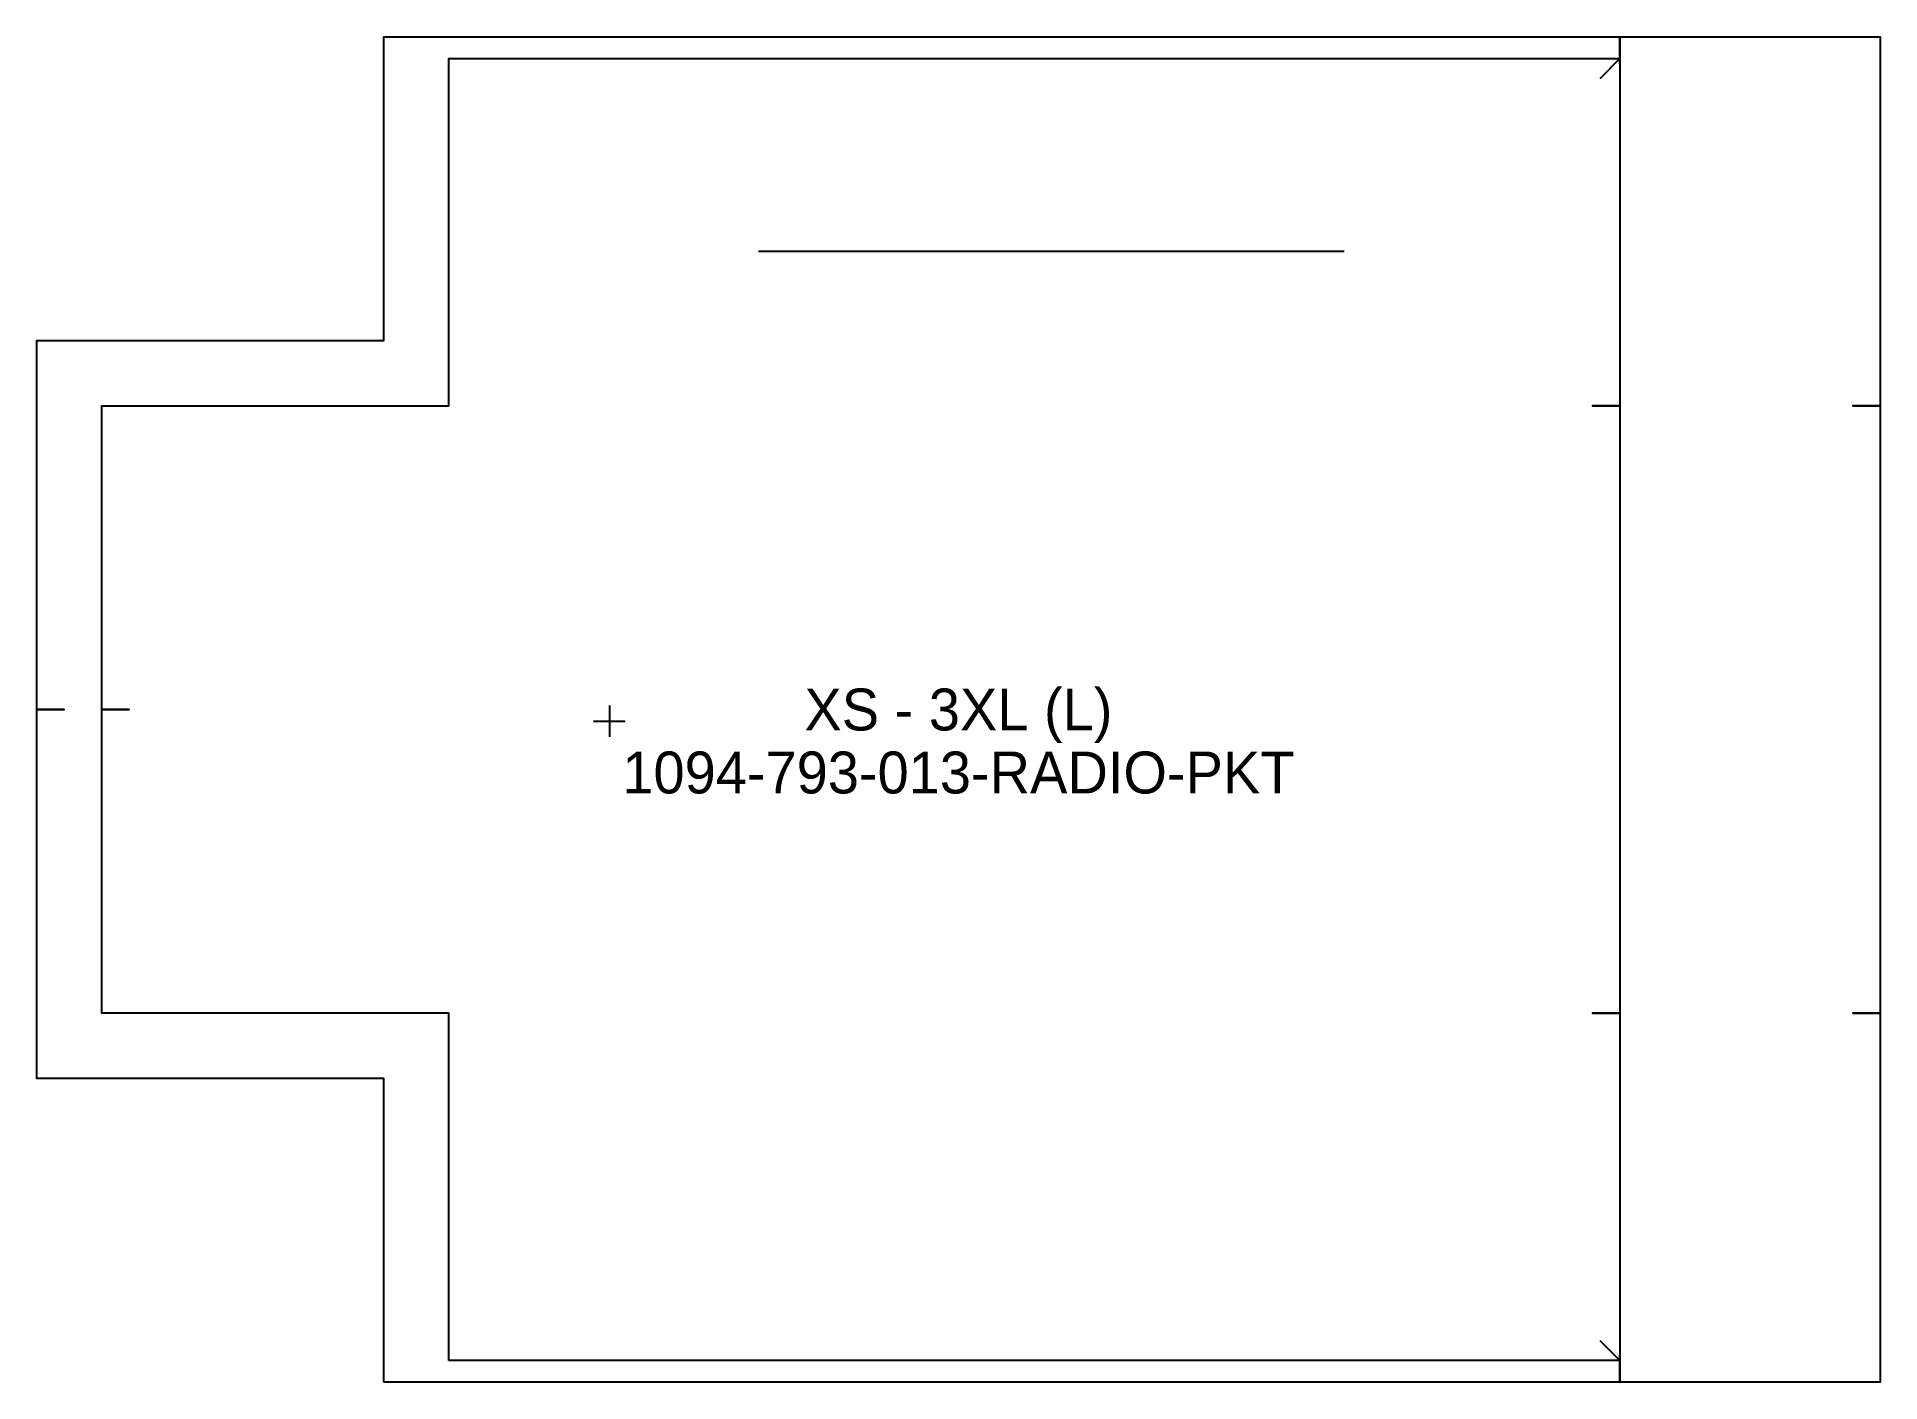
# Model space of a CAD drawing. Header units: inches. Extents: x 0 to 10.6, y 0 to 7.8.
import ezdxf
from ezdxf.enums import TextEntityAlignment as Align

# ---------------------------------------------------------------- set-up
doc = ezdxf.new("R2010")
doc.units = ezdxf.units.IN

msp = doc.modelspace()

# ---------------------------------------------------------------- linework, layer by layer
at = {"layer": 'T001L001'}
for points in [[(2, 0), (2, 1.75), (0, 1.75), (0, 3.875), (0.157, 3.875), (0, 3.875), (0, 6), (2, 6), (2, 7.75), (7.875, 7.75), (9.125, 7.75), (9.125, 7.592), (9.125, 7.75), (10.625, 7.75), (10.625, 5.625), (10.467, 5.625), (10.625, 5.625), (10.625, 2.125), (10.467, 2.125), (10.625, 2.125), (10.625, 0), (9.125, 0), (9.125, 0.157), (9.125, 0), (7.875, 0), (2, 0)], [(2.375, 0.125), (2.375, 2.125), (0.375, 2.125), (0.375, 3.875), (0.532, 3.875), (0.375, 3.875), (0.375, 5.625), (2.375, 5.625), (2.375, 7.625), (7.875, 7.625), (9.125, 7.625), (9.013, 7.513), (9.125, 7.625), (9.125, 5.625), (8.967, 5.625), (9.125, 5.625), (9.125, 2.125), (8.967, 2.125), (9.125, 2.125), (9.125, 0.125), (9.013, 0.236), (9.125, 0.125), (7.875, 0.125), (2.375, 0.125)], [(7.535, 6.513), (4.16, 6.513)], [(3.3, 3.899), (3.3, 3.717)], [(3.209, 3.808), (3.391, 3.808)]]:
    msp.add_lwpolyline(points, dxfattribs=at)

# ---------------------------------------------------------------- texts
at = {"layer": 'ABC'}
for s, p in [('XS - 3XL (L)', (5.312, 3.875)), ('1094-793-013-RADIO-PKT', (5.312, 3.512))]:
    msp.add_text(s, height=0.24134, dxfattribs=at).set_placement(p, align=Align.MIDDLE_CENTER)

doc.saveas('drawing.dxf')
